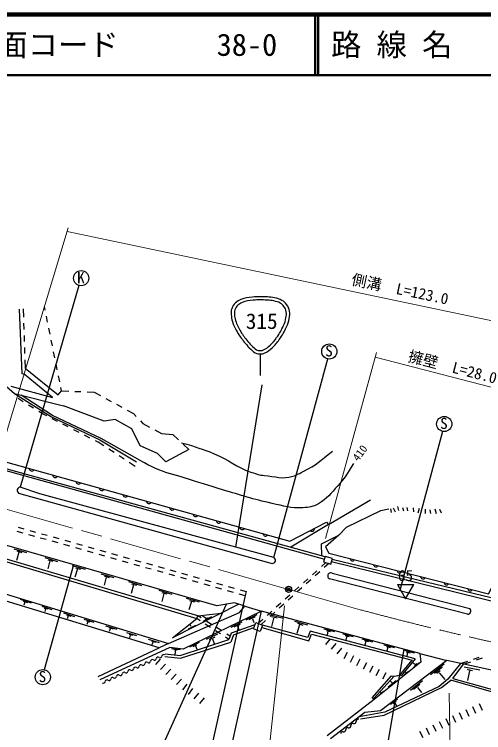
# Model space of a CAD drawing. Units: millimetres at full size, sheet at 1:1000; details may follow other scales. Extents: x 40000 to 680000, y 20000 to 380000.
# Drawn here: x 128182 to 205518, y 261703 to 380000 of the extents above; entities that cross this region are included whole.
import ezdxf
from ezdxf.enums import TextEntityAlignment as Align

# ---------------------------------------------------------------- set-up
doc = ezdxf.new("R2010")
doc.units = ezdxf.units.MM
doc.header["$LTSCALE"] = 1000
doc.header["$PDMODE"] = 32
doc.header["$PDSIZE"] = 500
doc.linetypes.add('CHAIN', pattern=[18.5, 12, -1.5, 3.5, -1.5])
for name, color, linetype, lineweight in [('M-BGD', 7, 'Continuous', 25), ('M-BMK', 2, 'CHAIN', 13), ('M-BMK-SRVR', 3, 'Continuous', 25), ('M-STR-HTXT', 7, 'Continuous', 13), ('M-STR-STRC', 7, 'Continuous', 25), ('M-TTL', 2, 'Continuous', 140), ('M-TTL-LINE', 7, 'Continuous', 50)]:
    doc.layers.add(name, color=color, linetype=linetype, lineweight=lineweight)
doc.layers.add('M-TTL-TXT', color=7, linetype='Continuous')
doc.styles.add('ＭＳ ゴシック', font='')
doc.styles.get('ＭＳ ゴシック').set_extended_font_data('MS Gothic')

msp = doc.modelspace()

# ---------------------------------------------------------------- linework, layer by layer
at = {"layer": 'M-BGD'}
for p, q in [((138802, 335358), (129159, 302155)), ((129443, 320808), (129037, 331444)), ((129633, 331497), (129679, 330124)), ((133265, 331264), (133152, 331819)), ((133663, 329304), (133464, 330284)), ((129711, 329125), (129744, 328125)), ((134062, 327344), (133863, 328324)), ((129777, 327126), (129810, 326126)), ((134461, 325384), (134261, 326364)), ((129843, 325127), (129876, 324127)), ((134859, 323425), (134660, 324404)), ((129909, 323128), (129954, 321755)), ((170931, 290524), (179847, 323257)), ((135258, 321465), (135059, 322445)), ((129794, 320762), (129443, 320808)), ((134475, 316888), (129794, 320762)), ((129954, 321755), (135416, 317364)), ((135657, 319505), (135457, 320485)), ((126896, 318696), (128213, 317533)), ((127588, 318771), (134475, 316888)), ((135969, 317970), (135856, 318525)), ((128213, 317533), (136262, 315544)), ((128213, 317533), (134322, 313716)), ((134480, 313939), (129324, 317259)), ((135416, 317364), (135969, 317970)), ((135969, 317970), (137164, 317931)), ((138163, 317899), (139163, 317866)), ((140162, 317834), (141357, 317795)), ((141357, 317795), (142404, 317221)), ((129645, 316186), (128794, 316710)), ((143280, 316740), (144157, 316258)), ((131348, 315137), (130497, 315661)), ((142976, 312977), (136262, 315544)), ((145034, 315777), (145910, 315296)), ((146787, 314815), (147834, 314241)), ((133059, 314083), (132200, 314613)), ((133508, 313855), (133059, 314083)), ((134322, 313716), (142244, 309913)), ((142502, 310147), (134480, 313939)), ((147834, 314241), (148260, 313793)), ((135291, 312948), (134399, 313401)), ((137073, 312041), (136182, 312494)), ((144793, 313293), (142976, 312977)), ((147518, 311752), (144793, 313293)), ((148949, 313069), (149374, 312621)), ((149374, 312621), (150474, 312029)), ((138855, 311134), (137964, 311587)), ((148900, 308948), (147518, 311752)), ((151355, 311555), (152455, 310963)), ((198747, 311316), (191688, 285092)), ((140638, 310226), (139747, 310680)), ((148907, 306549), (142502, 310147)), ((152455, 310963), (154311, 310805)), ((154311, 310805), (155253, 309906)), ((141978, 309544), (141529, 309773)), ((142934, 308918), (141978, 309544)), ((142244, 309913), (148297, 306315)), ((151744, 307685), (148900, 308948)), ((155976, 309215), (156918, 308316)), ((144608, 307823), (143771, 308371)), ((153166, 306302), (151744, 307685)), ((156918, 308316), (153166, 306302)), ((161562, 282585), (75866, 307120)), ((146281, 306728), (145445, 307275)), ((158409, 280923), (75411, 305515)), ((124972, 305347), (179285, 290286)), ((179405, 290673), (125128, 305612)), ((148075, 305554), (147118, 306180)), ((75302, 305130), (158261, 280478)), ((132390, 301031), (129159, 302155)), ((128888, 301167), (170676, 289582)), ((170931, 290524), (132390, 301031)), ((179958, 296002), (186879, 300061)), ((182900, 295521), (188564, 298294)), ((188564, 298294), (189875, 298540)), ((190167, 298575), (190284, 297966)), ((190635, 298727), (190963, 298060)), ((191349, 298938), (191513, 298294)), ((192145, 298797), (192297, 298212)), ((192871, 298809), (192976, 298212)), ((193889, 298727), (193947, 298048)), ((194883, 298610), (194696, 297826)), ((195890, 298493), (195878, 297791)), ((196639, 298423), (196767, 297814)), ((197458, 298575), (197715, 297791)), ((198265, 298528), (198499, 297885)), ((87053, 296611), (153557, 276370)), ((179958, 296002), (173747, 292231)), ((179599, 296387), (179958, 296002)), ((128607, 294896), (129569, 294625)), ((128794, 295557), (129757, 295285)), ((130719, 295014), (131682, 294743)), ((181646, 294241), (182900, 295521)), ((130532, 294354), (131494, 294082)), ((132457, 293811), (133419, 293540)), ((132644, 294472), (133607, 294200)), ((134569, 293929), (135532, 293658)), ((136494, 293386), (137457, 293115)), ((178802, 292801), (181646, 294241)), ((181646, 294241), (179434, 292327)), ((134382, 293268), (135344, 292997)), ((136307, 292726), (137269, 292454)), ((138419, 292844), (139382, 292572)), ((140344, 292301), (141307, 292030)), ((178861, 290823), (178802, 292801)), ((179434, 292327), (179996, 291274)), ((128079, 291988), (130211, 291364)), ((128926, 291442), (128525, 290053)), ((128599, 291618), (129420, 291379)), ((138232, 292183), (139194, 291912)), ((140157, 291640), (141119, 291369)), ((142082, 291098), (143044, 290826)), ((142269, 291758), (143232, 291487)), ((144194, 291216), (145157, 290944)), ((152039, 275651), (103608, 290480)), ((133184, 290526), (135316, 289902)), ((134031, 289980), (133683, 288664)), ((133704, 290157), (134525, 289918)), ((144007, 290555), (144969, 290284)), ((145932, 290012), (146894, 289741)), ((146119, 290673), (147082, 290402)), ((148044, 290130), (149007, 289859)), ((179420, 290720), (179145, 289833)), ((179145, 289833), (180317, 289469)), ((180593, 290356), (179420, 290720)), ((180317, 289469), (180593, 290356)), ((180450, 289898), (209197, 282792)), ((209296, 283287), (180552, 290225)), ((137951, 289345), (133096, 272067)), ((137718, 289228), (139850, 288604)), ((138565, 288682), (138165, 287293)), ((138238, 288859), (139060, 288619)), ((147857, 289470), (148819, 289199)), ((149782, 288927), (150744, 288656)), ((149969, 289588), (150932, 289316)), ((151894, 289045), (152857, 288774)), ((179534, 289712), (178786, 289040)), ((180024, 289560), (179263, 288876)), ((142458, 287871), (144590, 287247)), ((142978, 287502), (143800, 287262)), ((151707, 288385), (152669, 288113)), ((153632, 287842), (154594, 287571)), ((153819, 288502), (154782, 288231)), ((155744, 287960), (156707, 287688)), ((178042, 288372), (177298, 287704)), ((178519, 288208), (177775, 287539)), ((180533, 287957), (203233, 282127)), ((143306, 287325), (142958, 286009)), ((146992, 286573), (149125, 285949)), ((155557, 287299), (156519, 287028)), ((157482, 286757), (158444, 286485)), ((157669, 287417), (158631, 287146)), ((159594, 286874), (160556, 286603)), ((161519, 286332), (162481, 286061)), ((176555, 287035), (175811, 286367)), ((177032, 286871), (176288, 286203)), ((202874, 281214), (180138, 287026)), ((147840, 286027), (147439, 284638)), ((147512, 286203), (148334, 285964)), ((151975, 285146), (154108, 284522)), ((159407, 286214), (160369, 285943)), ((161332, 285671), (162294, 285400)), ((163257, 285129), (164219, 284857)), ((163444, 285789), (164406, 285518)), ((165369, 285247), (166404, 284955)), ((175067, 285698), (174323, 285030)), ((175544, 285534), (174800, 284866)), ((191295, 286087), (193995, 286108)), ((191295, 286087), (192664, 283759)), ((192664, 283759), (193995, 286108)), ((152823, 284600), (152475, 283284)), ((152495, 284777), (153317, 284537)), ((166216, 284294), (159773, 255380)), ((165182, 284586), (166216, 284294)), ((166404, 284955), (166216, 284294)), ((173579, 284362), (172835, 283693)), ((174056, 284198), (173312, 283529)), ((129116, 283680), (130956, 283102)), ((129656, 283373), (130353, 283149)), ((129895, 283180), (129734, 282717)), ((151945, 258071), (163134, 282868)), ((165155, 282865), (154267, 277296)), ((156509, 283848), (158642, 283224)), ((157357, 283302), (156956, 281913)), ((157030, 283479), (157851, 283239)), ((164460, 283106), (161562, 282585)), ((166145, 282521), (164460, 283106)), ((172092, 283025), (171348, 282357)), ((172568, 282861), (171825, 282193)), ((132690, 282512), (134333, 282003)), ((133116, 282226), (133673, 282081)), ((133330, 282086), (133200, 281628)), ((168883, 281694), (156005, 275443)), ((162802, 254061), (168883, 281694)), ((165279, 281503), (166145, 282521)), ((166145, 282521), (168883, 281694)), ((195006, 274722), (168883, 281694)), ((170604, 281688), (169860, 281020)), ((136257, 281429), (138097, 280852)), ((136797, 281122), (137494, 280898)), ((137036, 280930), (136875, 280467)), ((139638, 280398), (141281, 279888)), ((153557, 276370), (165279, 281503)), ((154267, 277296), (158261, 280478)), ((158261, 280478), (158409, 280923)), ((158801, 280127), (158261, 280478)), ((158409, 280923), (162252, 281380)), ((158955, 280583), (158409, 280923)), ((159789, 280527), (159134, 280938)), ((160667, 280748), (159248, 279986)), ((160101, 280620), (159628, 280324)), ((166363, 280280), (168188, 281177)), ((166862, 280319), (167939, 280842)), ((167421, 280471), (167667, 279857)), ((169946, 281229), (172560, 280543)), ((171081, 281524), (170337, 280856)), ((170882, 280491), (170544, 279165)), ((170565, 280819), (171475, 280585)), ((170903, 280564), (170882, 280491)), ((140064, 280112), (140621, 279966)), ((140277, 279971), (140147, 279514)), ((143205, 279314), (145045, 278737)), ((158052, 279362), (156830, 278759)), ((157340, 279201), (157163, 279487)), ((160479, 279037), (159640, 279582)), ((160653, 279527), (159804, 280055)), ((163887, 279078), (165712, 279976)), ((167829, 279471), (163933, 278089)), ((164386, 279118), (165463, 279640)), ((164945, 279269), (165191, 278655)), ((167565, 278775), (167967, 279832)), ((167967, 279832), (169086, 279407)), ((169116, 280352), (168368, 279680)), ((169086, 279407), (168684, 278350)), ((169593, 280187), (168832, 279503)), ((176533, 277355), (169086, 279407)), ((174366, 280059), (176509, 279450)), ((175173, 279434), (174736, 278056)), ((174850, 279710), (175740, 279424)), ((143745, 279007), (144442, 278784)), ((143984, 278815), (143823, 278352)), ((146651, 278204), (148294, 277694)), ((162156, 277948), (161317, 278492)), ((162352, 278471), (161502, 278999)), ((163933, 278089), (163535, 277052)), ((164323, 277824), (167661, 279029)), ((168684, 278350), (167565, 278775)), ((168940, 279025), (176719, 276846)), ((176931, 278396), (176533, 277355)), ((194216, 273842), (176931, 278396)), ((179199, 278819), (180926, 278341)), ((179620, 278523), (180270, 278357)), ((179865, 278388), (179709, 277790)), ((147077, 277918), (147634, 277772)), ((147291, 277777), (147161, 277320)), ((150218, 277120), (152058, 276543)), ((155523, 274430), (163535, 277052)), ((161670, 277942), (159808, 277022)), ((160364, 277016), (161280, 277474)), ((160858, 277157), (161129, 276387)), ((163535, 277052), (162994, 277403)), ((163747, 277604), (163201, 277943)), ((164323, 277824), (163855, 276591)), ((176719, 276846), (177152, 277927)), ((177152, 277927), (193734, 273639)), ((180200, 277139), (179447, 276205)), ((182298, 277992), (184025, 277514)), ((182720, 277696), (183370, 277529)), ((182964, 277561), (182808, 276963)), ((185449, 277151), (187176, 276673)), ((185871, 276855), (186521, 276688)), ((142003, 270950), (152039, 275651)), ((153793, 275712), (142266, 270405)), ((150758, 276814), (151455, 276590)), ((150997, 276621), (150836, 276158)), ((153557, 276370), (152039, 275651)), ((156005, 275443), (153793, 275712)), ((155573, 273953), (163855, 276591)), ((157111, 275825), (158666, 276579)), ((157647, 275903), (158250, 276189)), ((158011, 275976), (158240, 275425)), ((181134, 276386), (180381, 275452)), ((186115, 276720), (185959, 276122)), ((189073, 276184), (190800, 275706)), ((189494, 275888), (190144, 275721)), ((189739, 275753), (189583, 275155)), ((153042, 274680), (155523, 274430)), ((154094, 275555), (155522, 275388)), ((154451, 275402), (154999, 275350)), ((154728, 275326), (154638, 274574)), ((182068, 275633), (181315, 274699)), ((183012, 274895), (182454, 273833)), ((192373, 275425), (188153, 251131)), ((192331, 275315), (194057, 274836)), ((192752, 275018), (193402, 274852)), ((192996, 274883), (192840, 274285)), ((195006, 274722), (195170, 273294)), ((195006, 274722), (199459, 273561)), ((152238, 273789), (151418, 272914)), ((152957, 274260), (155573, 273953)), ((184075, 274337), (183516, 273275)), ((185137, 273779), (184579, 272716)), ((195170, 273294), (187450, 267140)), ((199459, 273561), (188538, 265280)), ((191730, 271149), (193734, 273639)), ((194216, 273842), (191943, 271035)), ((215786, 270058), (199459, 273561)), ((201711, 273078), (202900, 273492)), ((202219, 272969), (203413, 273385)), ((203844, 273821), (204788, 274150)), ((204358, 273714), (205302, 274043)), ((153114, 272969), (152293, 272093)), ((153989, 272148), (153169, 271273)), ((186199, 273220), (185641, 272158)), ((187261, 272662), (186703, 271600)), ((188324, 272104), (187765, 271041)), ((194265, 272951), (193804, 273218)), ((194820, 273173), (193881, 272369)), ((194501, 273069), (194113, 272702)), ((199001, 272969), (196734, 271238)), ((198559, 272351), (197415, 271430)), ((198668, 272429), (198559, 272351)), ((201711, 273078), (199642, 270510)), ((200426, 270615), (202219, 272969)), ((202282, 272548), (204872, 272025)), ((202813, 272134), (202922, 272111)), ((202922, 272111), (203655, 271962)), ((154865, 271328), (154045, 270452)), ((187129, 267434), (190351, 271038)), ((190756, 270991), (187355, 267270)), ((189386, 271545), (188827, 270483)), ((190351, 271038), (190756, 270991)), ((190756, 270991), (191730, 271149)), ((191943, 271035), (191730, 271149)), ((193145, 271785), (192434, 271186)), ((192736, 271529), (192587, 271695)), ((198356, 271903), (197821, 271430)), ((198174, 271565), (198299, 271440)), ((198299, 271440), (199105, 270452)), ((203203, 271877), (202844, 270270)), ((155741, 270507), (154920, 269632)), ((191087, 270233), (189805, 269169)), ((190481, 269830), (190164, 270173)), ((195431, 270240), (193449, 268657)), ((199642, 270510), (198170, 269322)), ((198588, 269129), (200093, 270346)), ((208465, 267917), (200093, 270346)), ((200426, 270615), (208647, 268339)), ((156624, 269696), (155877, 268757)), ((157563, 268948), (156815, 268010)), ((189098, 264553), (198588, 269129)), ((198170, 269322), (189215, 265068)), ((195004, 269624), (193938, 268833)), ((194625, 269151), (195269, 268292)), ((158502, 268201), (157754, 267262)), ((159440, 267453), (158693, 266514)), ((187355, 267270), (187129, 267434)), ((189039, 268517), (188221, 267828)), ((188627, 268262), (188485, 268411)), ((187450, 267140), (179707, 261175)), ((187355, 267270), (187269, 267001)), ((191330, 267200), (190160, 266321)), ((191101, 266825), (190607, 266461)), ((190903, 266550), (191184, 266139)), ((204769, 266478), (205259, 265383)), ((185917, 265023), (180300, 260687)), ((189215, 265068), (185014, 264326)), ((188538, 265280), (185917, 265023)), ((201483, 265008), (201973, 263912)), ((202578, 265498), (203068, 264402)), ((203674, 265988), (204164, 264893)), ((185201, 263980), (189098, 264553)), ((199292, 264027), (199782, 262932)), ((200388, 264517), (200878, 263422)), ((197122, 263004), (197644, 261924)), ((198202, 263527), (198724, 262447)), ((194961, 261959), (195484, 260879)), ((196041, 262482), (196564, 261401))]:
    msp.add_line(p, q, dxfattribs=at)
for points in [[(123327, 307236), (173582, 293253), (179599, 296387)], [(179996, 291274), (206292, 284574), (207306, 286418)]]:
    msp.add_lwpolyline(points, dxfattribs=at)
for centre in [(139195, 336545), (180084, 324485), (199025, 312534), (132864, 270839)]:
    msp.add_circle(centre, 1250, dxfattribs=at)
for centre, radius, start, end in [((131066, 305204), 417, 180.71123, 328.19082), ((134919, 304132), 417, 180.71123, 328.19082), ((138773, 303059), 417, 180.71123, 328.19082), ((129185, 301617), 539, 92.75405, 236.63367), ((142626, 301987), 417, 180.71123, 328.19082), ((146480, 300915), 417, 180.71123, 328.19082), ((150334, 299843), 417, 180.71123, 328.19082), ((154187, 298770), 417, 180.71123, 328.19082), ((158041, 297698), 417, 180.71123, 328.19082), ((161894, 296626), 417, 180.71123, 328.19082), ((165748, 295554), 417, 180.71123, 328.19082), ((177221, 295280), 417, 223.7765, 11.2561), ((169602, 294482), 417, 180.71123, 328.19082), ((170721, 290076), 495, 264.84882, 64.85534), ((183901, 290400), 417, 181.96679, 329.44638), ((187777, 289412), 417, 181.96679, 329.44638), ((180321, 287498), 506, 65.31016, 248.67953), ((191653, 288425), 417, 181.96679, 329.44638), ((195529, 287437), 417, 181.96679, 329.44638), ((199405, 286449), 417, 181.96679, 329.44638), ((203282, 285462), 417, 181.96679, 329.44638), ((202895, 281733), 519, 267.6597, 49.41452), ((152804, 274266), 294, 53.3603, 174.59382), ((149991, 273015), 294, 53.3603, 174.59382), ((150342, 273487), 294, 233.3603, 354.59382), ((150929, 273432), 294, 53.3603, 174.59382), ((151280, 273904), 294, 233.3603, 354.59382), ((151866, 273849), 294, 53.3603, 174.59382), ((152218, 274321), 294, 233.3603, 354.59382), ((147529, 272236), 294, 233.3603, 354.59382), ((148115, 272180), 294, 53.3603, 174.59382), ((148466, 272653), 294, 233.3603, 354.59382), ((149053, 272598), 294, 53.3603, 174.59382), ((149404, 273070), 294, 233.3603, 354.59382), ((144715, 270985), 294, 233.3603, 354.59382), ((145301, 270929), 294, 53.3603, 174.59382), ((145653, 271402), 294, 233.3603, 354.59382), ((146239, 271346), 294, 53.3603, 174.59382), ((146591, 271819), 294, 233.3603, 354.59382), ((147177, 271763), 294, 53.3603, 174.59382), ((142839, 270150), 294, 233.3603, 354.59382), ((143426, 270095), 294, 53.3603, 174.59382), ((143777, 270567), 294, 233.3603, 354.59382), ((144364, 270512), 294, 53.3603, 174.59382), ((184829, 263585), 327, 71.60513, 186.03175), ((183322, 262827), 327, 251.60513, 6.03175), ((183972, 262896), 327, 71.60513, 186.03175), ((184179, 263517), 327, 251.60513, 6.03175), ((182258, 261516), 327, 71.60513, 186.03175), ((182464, 262137), 327, 251.60513, 6.03175), ((183115, 262206), 327, 71.60513, 186.03175)]:
    msp.add_arc(centre, radius, start, end, dxfattribs=at)
for points, knots in [([(155731, 309449), (158269, 308712), (159036, 308464), (161084, 307641), (163598, 306632), (164726, 305412), (167298, 304561), (168091, 304298), (168546, 304132), (169378, 304060), (171203, 303903), (172313, 303395), (174065, 303929), (174822, 304159), (175201, 304415), (175908, 304771), (177913, 305781), (178537, 306421), (180621, 308063)], [0, 0, 0, 0, 1, 1, 1, 2, 2, 2, 3, 3, 3, 4, 4, 4, 5, 5, 5, 6, 6, 6, 6]), ([(184044, 306009), (182978, 304259), (182619, 303662), (181463, 302349), (180343, 301076), (179733, 300270), (178278, 299400), (177393, 298871), (176752, 298800), (175724, 298742), (173723, 298629), (172602, 299033), (170642, 299453), (167407, 300145), (165655, 300788), (162480, 301717), (160010, 302439), (158636, 302876), (156187, 303665), (154282, 304279), (153135, 304423), (151322, 305272), (150356, 305724), (149992, 305898), (148907, 306549)], [0, 0, 0, 0, 1, 1, 1, 2, 2, 2, 3, 3, 3, 4, 4, 4, 5, 5, 5, 6, 6, 6, 7, 7, 7, 8, 8, 8, 8])]:
    msp.add_open_spline(points, degree=3, knots=knots, dxfattribs=at)
at = {"layer": 'M-BMK'}
for p, q in [((173374, 285300), (77404, 312542)), ((185192, 281945), (173374, 285300))]:
    msp.add_line(p, q, dxfattribs=at)
msp.add_arc((316188, 769325), 504678, 254.95587, 264.92384, dxfattribs=at)
at = {"layer": 'M-BMK-SRVR'}
msp.add_circle((173374, 285300), 500, dxfattribs=at)
msp.add_point((173374, 285300), dxfattribs=at)
at = {"layer": 'M-STR-HTXT'}
for p, q in [((137058, 344843), (125368, 306197)), ((136875, 344236), (253661, 319733)), ((187844, 324335), (179478, 293659)), ((187624, 323527), (214436, 316576)), ((168257, 240507), (172675, 282596)), ((199825, 268178), (200760, 224718))]:
    msp.add_line(p, q, dxfattribs=at)
at = {"layer": 'M-STR-STRC'}
for p, q in [((168718, 320546), (168718, 324084)), ((164688, 292226), (168998, 318984))]:
    msp.add_line(p, q, dxfattribs=at)
for points in [[(167416, 333428), (168371, 333531), (168916, 333502), (169876, 333454), (170343, 333431), (170609, 333425), (171065, 333322), (171556, 333211), (171848, 333154), (172282, 332899), (172628, 332695), (172814, 332538), (173048, 332211), (173324, 331828), (173440, 331565), (173524, 331101), (173608, 330643), (173555, 330369), (173472, 329911), (173370, 329355), (173251, 329053), (173022, 328536), (172642, 327677), (172374, 327214), (171832, 326447), (171431, 325879), (171185, 325565), (170669, 325099), (170201, 324676), (169929, 324414), (169347, 324173), (169182, 324105), (169075, 324103), (168897, 324094), (168608, 324079), (168430, 324051), (168157, 324147), (167695, 324309), (167495, 324539), (167126, 324861), (166745, 325192), (166573, 325422), (166253, 325813), (165743, 326436), (165450, 326787), (165037, 327478), (164608, 328196), (164362, 328611), (164111, 329409), (163977, 329838), (163944, 330096), (163926, 330546), (163911, 330929), (163880, 331162), (164006, 331524), (164152, 331946), (164321, 332163), (164640, 332476), (164929, 332758), (165138, 332879), (165513, 333031), (166216, 333317), (166661, 333346), (167416, 333428)], [(167524, 332911), (168427, 333007), (168942, 332973), (169849, 332926), (170280, 332903), (170527, 332899), (170948, 332804), (171376, 332707), (171630, 332657), (172008, 332435), (172280, 332275), (172425, 332152), (172609, 331896), (172830, 331588), (172923, 331377), (172991, 331004), (173061, 330620), (173017, 330390), (172947, 330007), (172855, 329499), (172746, 329223), (172537, 328751), (172173, 327930), (171917, 327487), (171399, 326753), (171024, 326222), (170794, 325929), (170312, 325494), (169897, 325119), (169656, 324887), (169140, 324673), (169041, 324632), (168977, 324631), (168870, 324625), (168662, 324615), (168535, 324594), (168339, 324663), (167952, 324800), (167784, 324992), (167475, 325261), (167121, 325570), (166960, 325784), (166662, 326148), (166171, 326748), (165890, 327085), (165492, 327751), (165088, 328426), (164856, 328817), (164620, 329568), (164502, 329946), (164474, 330172), (164458, 330567), (164446, 330872), (164421, 331057), (164521, 331345), (164636, 331675), (164768, 331845), (165018, 332090), (165248, 332316), (165416, 332412), (165715, 332534), (166384, 332805), (166806, 332834), (167524, 332911)]]:
    msp.add_open_spline(points, degree=3, knots=[0, 0, 0, 0, 1, 1, 1, 2, 2, 2, 3, 3, 3, 4, 4, 4, 5, 5, 5, 6, 6, 6, 7, 7, 7, 8, 8, 8, 9, 9, 9, 10, 10, 10, 11, 11, 11, 12, 12, 12, 13, 13, 13, 14, 14, 14, 15, 15, 15, 16, 16, 16, 17, 17, 17, 18, 18, 18, 19, 19, 19, 20, 20, 20, 21, 21, 21, 21], dxfattribs=at)
at = {"layer": 'M-TTL'}
msp.add_line((680000, 380000), (40000, 380000), dxfattribs=at)
at = {"layer": 'M-TTL-LINE'}
for p, q in [((177750, 380000), (177750, 370000)), ((178250, 380000), (178250, 370000)), ((40000, 370000), (680000, 370000))]:
    msp.add_line(p, q, dxfattribs=at)

# ---------------------------------------------------------------- texts
at = {"layer": 'M-BGD', "style": 'ＭＳ ゴシック'}
for s, p in [('K', (138517, 335171)), ('S', (179406, 323111)), ('S', (198347, 311161)), ('65', (191393, 286110)), ('S', (132185, 269465))]:
    msp.add_text(s, height=1833, dxfattribs=at).set_placement(p, align=Align.BOTTOM_LEFT)
msp.add_text('410', height=1320, rotation=53.626, dxfattribs=at).set_placement((185179, 306055), align=Align.BOTTOM_LEFT)
at = {"layer": 'M-STR-HTXT', "style": 'ＭＳ ゴシック'}
for s, rotation, p in [('側溝\u3000L=123.0', 348.151, (183502, 334983)), ('擁壁\u3000L=28.0', 345.467, (192784, 322381))]:
    msp.add_text(s, height=1833, rotation=rotation, dxfattribs=at).set_placement(p, align=Align.BOTTOM_LEFT)
at = {"layer": 'M-STR-STRC', "style": 'ＭＳ ゴシック'}
msp.add_text('315', height=2566, dxfattribs=at).set_placement((166326, 327418), align=Align.BOTTOM_LEFT)
at = {"layer": 'M-TTL-TXT', "style": 'ＭＳ ゴシック'}
for s, p in [('路 線 名', (180380, 375000)), ('図面コード', (120380, 375000)), ('38-0', (161521, 375000))]:
    msp.add_text(s, height=3666, dxfattribs=at).set_placement(p, align=Align.MIDDLE_LEFT)

doc.saveas('drawing.dxf')
